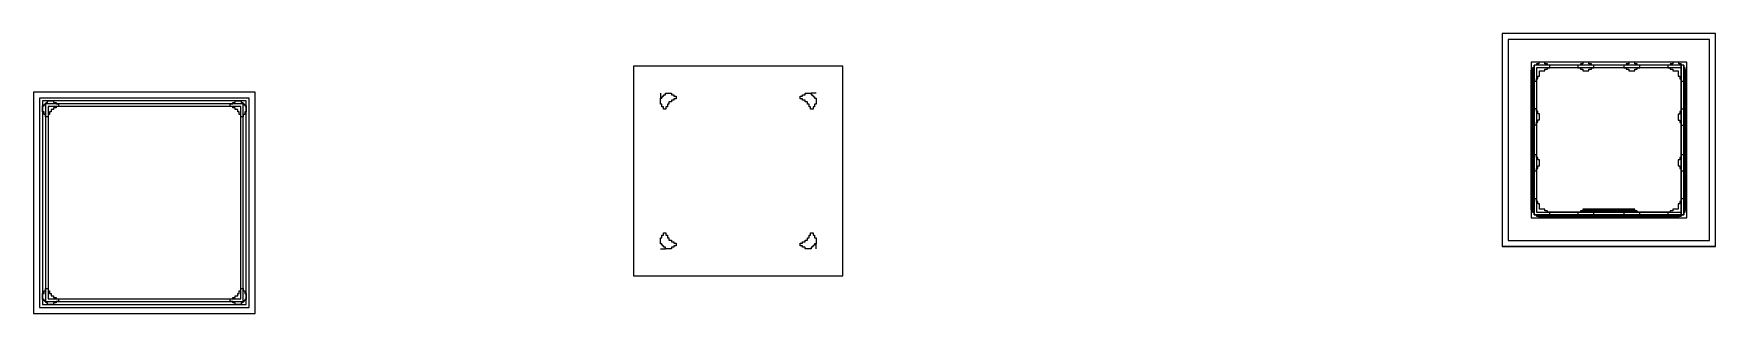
# Model space of a CAD drawing. Header units: inches. Extents: x 177 to 7010, y 175 to 914.
# Drawn here: x 177 to 3548, y 175 to 736 of the extents above; entities outside this region: 1.
import ezdxf

# ---------------------------------------------------------------- set-up
doc = ezdxf.new("R2010")
doc.units = ezdxf.units.IN
doc.header["$MEASUREMENT"] = 0
for name, color, linetype in [('Floor', 131, 'Continuous'), ('LEFT MID CER', 140, 'Continuous'), ('Mini Cerc', 240, 'Continuous'), ('Plier', 40, 'Continuous'), ('Under Ground all', 160, 'Continuous')]:
    doc.layers.add(name, color=color, linetype=linetype)

msp = doc.modelspace()

# ---------------------------------------------------------------- linework, layer by layer
at = {"layer": 'Floor', "elevation": 48}
for points in [[(3120.7, 309.1), (3547.7, 309.1), (3547.7, 736.1), (3547.7, 736.1), (3120.7, 736.1), (3120.7, 309.1)], [(3184.2, 372.6), (3216.2, 372.6), (3272.2, 372.6), (3304.2, 372.6), (3364.2, 372.6), (3396.2, 372.6), (3452.2, 372.6), (3484.2, 372.6), (3484.2, 404.6), (3484.2, 460.6), (3484.2, 492.6), (3484.2, 552.6), (3484.2, 584.6), (3484.2, 640.6), (3484.2, 672.6), (3452.2, 672.6), (3424.2, 672.6), (3396.2, 672.6), (3364.2, 672.6), (3334.2, 672.6), (3304.2, 672.6), (3272.2, 672.6), (3244.2, 672.6), (3216.2, 672.6), (3184.2, 672.6), (3184.2, 640.6), (3184.2, 612.6), (3184.2, 584.6), (3184.2, 552.6), (3184.2, 522.6), (3184.2, 492.6), (3184.2, 460.6), (3184.2, 432.6), (3184.2, 404.6), (3184.2, 372.6)]]:
    msp.add_lwpolyline(points, dxfattribs=at)
for points in [[(3132.7, 321.1), (3535.7, 321.1), (3535.7, 724.1), (3132.7, 724.1)], [(3178.2, 366.6), (3490.2, 366.6), (3490.2, 678.6), (3178.2, 678.6)], [(3184.2, 372.6), (3484.2, 372.6), (3484.2, 672.6), (3184.2, 672.6)], [(3189.2, 377.6), (3479.2, 377.6), (3479.2, 667.6), (3189.2, 667.6)], [(176.9, 174.9), (620.9, 174.9), (620.9, 618.9), (176.9, 618.9)], [(188.9, 186.9), (608.9, 186.9), (608.9, 606.9), (188.9, 606.9)]]:
    msp.add_lwpolyline(points, close=True, dxfattribs=at)
at = {"layer": 'Floor'}
msp.add_lwpolyline([(188.9, 186.9), (608.9, 186.9), (608.9, 605.9), (188.9, 606.9)], close=True, dxfattribs=at)
at = {"layer": 'Floor', "extrusion": (-1, 0, 0)}
for centre, radius in [((-522.9, 150, -3178.2), 52.3), ((-522.9, 150, -3184.2), 57.3), ((-522.9, 150, -3184.2), 35.3)]:
    msp.add_circle(centre, radius, dxfattribs=at)
at = {"layer": 'Floor', "extrusion": (1, 0, 0)}
for centre, radius in [((522.9, 150, 3181.2), 52.3), ((522.9, 150, 3178.2), 40.3)]:
    msp.add_circle(centre, radius, dxfattribs=at)
at = {"layer": 'Floor', "extrusion": (0, 1, 0)}
msp.add_circle((-3334.2, 150, 372.6), 150, dxfattribs=at)
at = {"layer": 'Floor', "extrusion": (0, -1, 0)}
for centre, radius in [((3334.2, 150, -372.6), 123), ((3334.2, 150, -377.6), 118), ((3334.2, 150, -369.6), 128)]:
    msp.add_circle(centre, radius, dxfattribs=at)
at = {"layer": 'Floor', "extrusion": (-7.13619e-16, -1, 0)}
for radius in [145, 140]:
    msp.add_circle((3334.2, 150, -369.6), radius, dxfattribs=at)
at = {"layer": 'LEFT MID CER', "extrusion": (1, 0, 0)}
for centre, radius in [((522.6, 150, 3479.2), 153), ((522.6, 150, 3184.2), 150), ((522.6, 150, 3184.2), 118), ((522.6, 150, 3479.2), 150), ((612.6, 150, 3479.2), 60), ((522.6, 150, 3479.2), 118), ((612.6, 150, 3479.2), 28), ((522.6, 150, 3484.2), 150), ((522.6, 150, 3484.2), 145), ((612.6, 150, 3484.2), 55), ((522.6, 150, 3484.2), 123), ((612.6, 150, 3484.2), 33), ((522.6, 150, 3487.2), 140), ((612.6, 150, 3487.2), 50), ((522.6, 150, 3487.2), 128), ((612.6, 150, 3487.2), 38), ((522.9, 150, 3184.2), 62.3), ((522.6, 150, 3479.2), 62), ((522.6, 150, 3484.2), 57), ((522.6, 150, 3487.2), 52), ((522.9, 150, 3184.2), 30.3), ((522.6, 150, 3479.2), 30), ((522.6, 150, 3484.2), 35), ((522.6, 150, 3487.2), 40), ((432.6, 150, 3479.2), 60), ((432.6, 150, 3484.2), 55), ((432.6, 150, 3487.2), 50), ((432.6, 150, 3479.2), 28), ((432.6, 150, 3484.2), 33), ((432.6, 150, 3487.2), 38)]:
    msp.add_circle(centre, radius, dxfattribs=at)
at = {"layer": 'LEFT MID CER', "extrusion": (-1, 7.57912e-14, 0)}
msp.add_circle((-522.6, 150, -3178.2), 140, dxfattribs=at)
at = {"layer": 'LEFT MID CER', "extrusion": (-1, -9.09495e-14, 0)}
for centre, radius in [((-522.6, 150, -3181.2), 145), ((-522.6, 150, -3184.2), 150)]:
    msp.add_circle(centre, radius, dxfattribs=at)
at = {"layer": 'LEFT MID CER', "extrusion": (-1, 0, 0)}
for centre, radius in [((-522.6, 150, -3181.2), 128), ((-522.6, 150, -3181.2), 123), ((-612.9, 150, -3184.2), 59.7), ((-522.6, 150, -3184.2), 123)]:
    msp.add_circle(centre, radius, dxfattribs=at)
at = {"layer": 'Mini Cerc', "extrusion": (1, 0, 0)}
msp.add_circle((612.9, 150, 3184.2), 27.7, dxfattribs=at)
at = {"layer": 'Mini Cerc', "extrusion": (-1, 0, 0)}
msp.add_circle((-432.3, 150, -3184.2), 59.8, dxfattribs=at)
at = {"layer": 'Mini Cerc', "extrusion": (0, -1, 0)}
for centre, radius in [((3244.2, 150, -372.6), 60), ((3244.2, 150, -372.6), 33), ((3424.2, 150, -372.6), 28), ((3244.2, 150, -369.6), 55), ((3244.2, 150, -366.6), 50), ((3244.2, 150, -369.6), 38), ((3244.2, 150, -366.6), 38), ((3424.2, 150, -366.6), 38), ((3424.2, 150, -369.6), 33)]:
    msp.add_circle(centre, radius, dxfattribs=at)
at = {"layer": 'Mini Cerc', "extrusion": (1.82659e-17, -1, 3.27024e-17)}
msp.add_circle((3244.2, 150, -372.6), 28, dxfattribs=at)
at = {"layer": 'Mini Cerc', "extrusion": (0, 1, 0)}
for centre, radius in [((-3424.2, 150, 372.6), 60), ((-3424.2, 150, 369.6), 55), ((-3424.2, 150, 366.6), 50)]:
    msp.add_circle(centre, radius, dxfattribs=at)
at = {"layer": 'Plier'}
for points, elevation in [([(6978.3, 882.1), (6983.3, 882.1), (6983.3, 879.1), (6988.3, 879.1), (6988.3, 876.1), (7000.3, 876.1), (7000.3, 879.1), (7005.3, 879.1), (7005.3, 882.1), (7010.3, 882.1), (7010.3, 887.1), (7005.3, 887.1), (7005.3, 890.1), (7000.3, 890.1), (7000.3, 893.1), (6989.3, 893.1), (6989.3, 904.1), (6986.3, 904.1), (6986.3, 909.1), (6983.3, 909.1), (6983.3, 914.1), (6978.3, 914.1), (6978.3, 909.1), (6975.3, 909.1), (6975.3, 904.1), (6972.3, 904.1), (6972.3, 892.1), (6975.3, 892.1), (6975.3, 887.1), (6978.3, 887.1), (6978.3, 882.1)], 48), ([(3184.2, 672.6), (3184.2, 667.6), (3181.2, 667.6), (3181.2, 662.6), (3178.2, 662.6), (3178.2, 650.6), (3181.2, 650.6), (3181.2, 645.6), (3184.2, 645.6), (3184.2, 640.6), (3189.2, 640.6), (3189.2, 645.6), (3192.2, 645.6), (3192.2, 650.6), (3195.2, 650.6), (3195.2, 661.6), (3206.2, 661.6), (3206.2, 664.6), (3211.2, 664.6), (3211.2, 667.6), (3216.2, 667.6), (3216.2, 672.6), (3211.2, 672.6), (3211.2, 675.6), (3206.2, 675.6), (3206.2, 678.6), (3194.2, 678.6), (3194.2, 675.6), (3189.2, 675.6), (3189.2, 672.6), (3184.2, 672.6)], 48), ([(3304.2, 672.6), (3299.2, 672.6), (3299.2, 675.6), (3294.2, 675.6), (3294.2, 678.6), (3282.2, 678.6), (3282.2, 675.6), (3277.2, 675.6), (3277.2, 672.6), (3272.2, 672.6), (3272.2, 667.6), (3277.2, 667.6), (3277.2, 664.6), (3282.2, 664.6), (3282.2, 661.6), (3294.2, 661.6), (3294.2, 664.6), (3299.2, 664.6), (3299.2, 667.6), (3304.2, 667.6), (3304.2, 672.6)], 48), ([(3396.2, 672.6), (3391.2, 672.6), (3391.2, 675.6), (3386.2, 675.6), (3386.2, 678.6), (3374.2, 678.6), (3374.2, 675.6), (3369.2, 675.6), (3369.2, 672.6), (3364.2, 672.6), (3364.2, 667.6), (3369.2, 667.6), (3369.2, 664.6), (3374.2, 664.6), (3374.2, 661.6), (3386.2, 661.6), (3386.2, 664.6), (3391.2, 664.6), (3391.2, 667.6), (3396.2, 667.6), (3396.2, 672.6)], 48), ([(3484.2, 672.6), (3479.2, 672.6), (3479.2, 675.6), (3474.2, 675.6), (3474.2, 678.6), (3462.2, 678.6), (3462.2, 675.6), (3457.2, 675.6), (3457.2, 672.6), (3452.2, 672.6), (3452.2, 667.6), (3457.2, 667.6), (3457.2, 664.6), (3462.2, 664.6), (3462.2, 661.6), (3473.2, 661.6), (3473.2, 650.6), (3476.2, 650.6), (3476.2, 645.6), (3479.2, 645.6), (3479.2, 640.6), (3484.2, 640.6), (3484.2, 645.6), (3487.2, 645.6), (3487.2, 650.6), (3490.2, 650.6), (3490.2, 662.6), (3487.2, 662.6), (3487.2, 667.6), (3484.2, 667.6), (3484.2, 672.6)], 48), ([(194.9, 600.9), (194.9, 590.9), (197.9, 590.9), (197.9, 593.9), (199.9, 593.9), (199.9, 595.9), (201.9, 595.9), (201.9, 597.9), (204.9, 597.9), (204.9, 600.9), (216.9, 600.9), (216.9, 597.9), (221.9, 597.9), (221.9, 594.9), (226.9, 594.9), (226.9, 589.9), (221.9, 589.9), (221.9, 586.9), (216.9, 586.9), (216.9, 583.9), (211.9, 583.9), (211.9, 578.9), (208.9, 578.9), (208.9, 573.9), (205.9, 573.9), (205.9, 568.9), (200.9, 568.9), (200.9, 573.9), (197.9, 573.9), (197.9, 578.9), (194.9, 578.9), (194.9, 590.9), (194.9, 590.9)], 53), ([(602.9, 600.9), (592.9, 600.9), (592.9, 597.9), (595.9, 597.9), (595.9, 595.9), (597.9, 595.9), (597.9, 593.9), (599.9, 593.9), (599.9, 590.9), (602.9, 590.9), (602.9, 578.9), (599.9, 578.9), (599.9, 573.9), (596.9, 573.9), (596.9, 568.9), (591.9, 568.9), (591.9, 573.9), (588.9, 573.9), (588.9, 578.9), (585.9, 578.9), (585.9, 583.9), (580.9, 583.9), (580.9, 586.9), (575.9, 586.9), (575.9, 589.9), (570.9, 589.9), (570.9, 594.9), (575.9, 594.9), (575.9, 597.9), (580.9, 597.9), (580.9, 600.9), (592.9, 600.9), (592.9, 600.9)], 53), ([(3184.2, 585.2), (3184.2, 580.2), (3181.2, 580.2), (3181.2, 575.2), (3178.2, 575.2), (3178.2, 563.2), (3181.2, 563.2), (3181.2, 558.2), (3184.2, 558.2), (3184.2, 553.2), (3189.2, 553.2), (3189.2, 558.2), (3192.2, 558.2), (3192.2, 563.2), (3195.2, 563.2), (3195.2, 575.2), (3192.2, 575.2), (3192.2, 580.2), (3189.2, 580.2), (3189.2, 585.2), (3184.2, 585.2)], 48), ([(3484.2, 552.6), (3484.2, 557.6), (3487.2, 557.6), (3487.2, 562.6), (3490.2, 562.6), (3490.2, 574.6), (3487.2, 574.6), (3487.2, 579.6), (3484.2, 579.6), (3484.2, 584.6), (3479.2, 584.6), (3479.2, 579.6), (3476.2, 579.6), (3476.2, 574.6), (3473.2, 574.6), (3473.2, 562.6), (3476.2, 562.6), (3476.2, 557.6), (3479.2, 557.6), (3479.2, 552.6), (3484.2, 552.6)], 48), ([(3184.2, 492.6), (3184.2, 487.6), (3181.2, 487.6), (3181.2, 482.6), (3178.2, 482.6), (3178.2, 470.6), (3181.2, 470.6), (3181.2, 465.6), (3184.2, 465.6), (3184.2, 460.6), (3189.2, 460.6), (3189.2, 465.6), (3192.2, 465.6), (3192.2, 470.6), (3195.2, 470.6), (3195.2, 482.6), (3192.2, 482.6), (3192.2, 487.6), (3189.2, 487.6), (3189.2, 492.6), (3184.2, 492.6)], 48), ([(3484.2, 460.6), (3484.2, 465.6), (3487.2, 465.6), (3487.2, 470.6), (3490.2, 470.6), (3490.2, 482.6), (3487.2, 482.6), (3487.2, 487.6), (3484.2, 487.6), (3484.2, 492.6), (3479.2, 492.6), (3479.2, 487.6), (3476.2, 487.6), (3476.2, 482.6), (3473.2, 482.6), (3473.2, 470.6), (3476.2, 470.6), (3476.2, 465.6), (3479.2, 465.6), (3479.2, 460.6), (3484.2, 460.6)], 48), ([(3184.2, 372.6), (3189.2, 372.6), (3189.2, 369.6), (3194.2, 369.6), (3194.2, 366.6), (3206.2, 366.6), (3206.2, 369.6), (3211.2, 369.6), (3211.2, 372.6), (3216.2, 372.6), (3216.2, 377.6), (3211.2, 377.6), (3211.2, 380.6), (3206.2, 380.6), (3206.2, 383.6), (3195.2, 383.6), (3195.2, 394.6), (3192.2, 394.6), (3192.2, 399.6), (3189.2, 399.6), (3189.2, 404.6), (3184.2, 404.6), (3184.2, 399.6), (3181.2, 399.6), (3181.2, 394.6), (3178.2, 394.6), (3178.2, 382.6), (3181.2, 382.6), (3181.2, 377.6), (3184.2, 377.6), (3184.2, 372.6)], 48), ([(3484.2, 372.6), (3484.2, 377.6), (3487.2, 377.6), (3487.2, 382.6), (3490.2, 382.6), (3490.2, 394.6), (3487.2, 394.6), (3487.2, 399.6), (3484.2, 399.6), (3484.2, 404.6), (3479.2, 404.6), (3479.2, 399.6), (3476.2, 399.6), (3476.2, 394.6), (3473.2, 394.6), (3473.2, 383.6), (3462.2, 383.6), (3462.2, 380.6), (3457.2, 380.6), (3457.2, 377.6), (3452.2, 377.6), (3452.2, 372.6), (3457.2, 372.6), (3457.2, 369.6), (3462.2, 369.6), (3462.2, 366.6), (3474.2, 366.6), (3474.2, 369.6), (3479.2, 369.6), (3479.2, 372.6), (3484.2, 372.6)], 48), ([(3272.2, 372.6), (3277.2, 372.6), (3277.2, 369.6), (3282.2, 369.6), (3282.2, 366.6), (3294.2, 366.6), (3294.2, 369.6), (3299.2, 369.6), (3299.2, 372.6), (3304.2, 372.6), (3304.2, 377.6), (3299.2, 377.6), (3299.2, 380.6), (3294.2, 380.6), (3294.2, 383.6), (3282.2, 383.6), (3282.2, 380.6), (3277.2, 380.6), (3277.2, 377.6), (3272.2, 377.6), (3272.2, 372.6)], 48), ([(3364.2, 372.6), (3369.2, 372.6), (3369.2, 369.6), (3374.2, 369.6), (3374.2, 366.6), (3386.2, 366.6), (3386.2, 369.6), (3391.2, 369.6), (3391.2, 372.6), (3396.2, 372.6), (3396.2, 377.6), (3391.2, 377.6), (3391.2, 380.6), (3386.2, 380.6), (3386.2, 383.6), (3374.2, 383.6), (3374.2, 380.6), (3369.2, 380.6), (3369.2, 377.6), (3364.2, 377.6), (3364.2, 372.6)], 48), ([(194.9, 192.9), (204.9, 192.9), (204.9, 195.9), (201.9, 195.9), (201.9, 197.9), (199.9, 197.9), (199.9, 199.9), (197.9, 199.9), (197.9, 202.9), (194.9, 202.9), (194.9, 214.9), (197.9, 214.9), (197.9, 219.9), (200.9, 219.9), (200.9, 224.9), (205.9, 224.9), (205.9, 219.9), (208.9, 219.9), (208.9, 214.9), (211.9, 214.9), (211.9, 209.9), (216.9, 209.9), (216.9, 206.9), (221.9, 206.9), (221.9, 203.9), (226.9, 203.9), (226.9, 198.9), (221.9, 198.9), (221.9, 195.9), (216.9, 195.9), (216.9, 192.9), (204.9, 192.9), (204.9, 192.9)], 53), ([(602.9, 192.9), (602.9, 202.9), (599.9, 202.9), (599.9, 199.9), (597.9, 199.9), (597.9, 197.9), (595.9, 197.9), (595.9, 195.9), (592.9, 195.9), (592.9, 192.9), (580.9, 192.9), (580.9, 195.9), (575.9, 195.9), (575.9, 198.9), (570.9, 198.9), (570.9, 203.9), (575.9, 203.9), (575.9, 206.9), (580.9, 206.9), (580.9, 209.9), (585.9, 209.9), (585.9, 214.9), (588.9, 214.9), (588.9, 219.9), (591.9, 219.9), (591.9, 224.9), (596.9, 224.9), (596.9, 219.9), (599.9, 219.9), (599.9, 214.9), (602.9, 214.9), (602.9, 202.9), (602.9, 202.9)], 53)]:
    msp.add_lwpolyline(points, dxfattribs=dict(at, elevation=elevation))
msp.add_lwpolyline([(1379.1, 250.5), (1799.1, 250.5), (1799.1, 670.5), (1379.1, 670.5)], close=True, dxfattribs=at)
for points in [[(1433.1, 616.5), (1433.1, 606.5), (1436.1, 606.5), (1436.1, 609.5), (1438.1, 609.5), (1438.1, 611.5), (1440.1, 611.5), (1440.1, 613.5), (1443.1, 613.5), (1443.1, 616.5), (1455.1, 616.5), (1455.1, 613.5), (1460.1, 613.5), (1460.1, 610.5), (1465.1, 610.5), (1465.1, 605.5), (1460.1, 605.5), (1460.1, 602.5), (1455.1, 602.5), (1455.1, 599.5), (1450.1, 599.5), (1450.1, 594.5), (1447.1, 594.5), (1447.1, 589.5), (1444.1, 589.5), (1444.1, 584.5), (1439.1, 584.5), (1439.1, 589.5), (1436.1, 589.5), (1436.1, 594.5), (1433.1, 594.5), (1433.1, 606.5), (1433.1, 606.5)], [(1745.1, 616.5), (1735.1, 616.5), (1735.1, 613.5), (1738.1, 613.5), (1738.1, 611.5), (1740.1, 611.5), (1740.1, 609.5), (1742.1, 609.5), (1742.1, 606.5), (1745.1, 606.5), (1745.1, 594.5), (1742.1, 594.5), (1742.1, 589.5), (1739.1, 589.5), (1739.1, 584.5), (1734.1, 584.5), (1734.1, 589.5), (1731.1, 589.5), (1731.1, 594.5), (1728.1, 594.5), (1728.1, 599.5), (1723.1, 599.5), (1723.1, 602.5), (1718.1, 602.5), (1718.1, 605.5), (1713.1, 605.5), (1713.1, 610.5), (1718.1, 610.5), (1718.1, 613.5), (1723.1, 613.5), (1723.1, 616.5), (1735.1, 616.5), (1735.1, 616.5)], [(1433.1, 304.5), (1443.1, 304.5), (1443.1, 307.5), (1440.1, 307.5), (1440.1, 309.5), (1438.1, 309.5), (1438.1, 311.5), (1436.1, 311.5), (1436.1, 314.5), (1433.1, 314.5), (1433.1, 326.5), (1436.1, 326.5), (1436.1, 331.5), (1439.1, 331.5), (1439.1, 336.5), (1444.1, 336.5), (1444.1, 331.5), (1447.1, 331.5), (1447.1, 326.5), (1450.1, 326.5), (1450.1, 321.5), (1455.1, 321.5), (1455.1, 318.5), (1460.1, 318.5), (1460.1, 315.5), (1465.1, 315.5), (1465.1, 310.5), (1460.1, 310.5), (1460.1, 307.5), (1455.1, 307.5), (1455.1, 304.5), (1443.1, 304.5), (1443.1, 304.5)], [(1745.1, 304.5), (1745.1, 314.5), (1742.1, 314.5), (1742.1, 311.5), (1740.1, 311.5), (1740.1, 309.5), (1738.1, 309.5), (1738.1, 307.5), (1735.1, 307.5), (1735.1, 304.5), (1723.1, 304.5), (1723.1, 307.5), (1718.1, 307.5), (1718.1, 310.5), (1713.1, 310.5), (1713.1, 315.5), (1718.1, 315.5), (1718.1, 318.5), (1723.1, 318.5), (1723.1, 321.5), (1728.1, 321.5), (1728.1, 326.5), (1731.1, 326.5), (1731.1, 331.5), (1734.1, 331.5), (1734.1, 336.5), (1739.1, 336.5), (1739.1, 331.5), (1742.1, 331.5), (1742.1, 326.5), (1745.1, 326.5), (1745.1, 314.5), (1745.1, 314.5)]]:
    msp.add_lwpolyline(points, dxfattribs=at)
at = {"layer": 'Plier', "extrusion": (0, -1, 0), "elevation": -309.1}
msp.add_lwpolyline([(3547.7, 48), (3120.7, 48), (3120.7, 47), (3547.7, 47)], close=True, dxfattribs=at)
at = {"layer": 'Plier', "extrusion": (0, 1, 0)}
for centre, radius in [((-3334.2, 150, 377.6), 62), ((-3334.2, 150, 372.6), 62), ((-3334.2, 150, 380.6), 57), ((-3334.2, 150, 377.6), 57), ((-3334.2, 150, 372.6), 57), ((-3334.2, 150, 383.6), 52), ((-3334.2, 150, 380.6), 52), ((-3334.2, 150, 383.6), 40), ((-3334.2, 150, 380.6), 40), ((-3334.2, 150, 380.6), 35), ((-3334.2, 150, 377.6), 35), ((-3334.2, 150, 372.6), 35), ((-3334.2, 150, 377.6), 30), ((-3334.2, 150, 372.6), 30), ((-3334.2, 150, 369.6), 57), ((-3334.2, 150, 369.6), 52), ((-3334.2, 150, 366.6), 52), ((-3334.2, 150, 369.6), 40), ((-3334.2, 150, 366.6), 40), ((-3334.2, 150, 369.6), 35)]:
    msp.add_circle(centre, radius, dxfattribs=at)
at = {"layer": 'Under Ground all'}
for points in [[(194.9, 192.9), (602.9, 192.9), (602.9, 600.9), (194.9, 600.9)], [(200.9, 198.9), (596.9, 198.9), (596.9, 594.9), (200.9, 594.9)], [(200.9, 198.9), (596.9, 198.9), (596.9, 594.9), (200.9, 594.9)], [(205.9, 203.9), (591.9, 203.9), (591.9, 589.9), (205.9, 589.9)]]:
    msp.add_lwpolyline(points, close=True, dxfattribs=at)
at = {"layer": 'Under Ground all', "extrusion": (0, -1, 0)}
for points, elevation in [([(188.9, 0), (188.9, 0), (188.9, 0)], -186.9), ([(193.9, 0), (193.9, 0)], -191.9)]:
    msp.add_lwpolyline(points, dxfattribs=dict(at, elevation=elevation))

doc.saveas('drawing.dxf')
